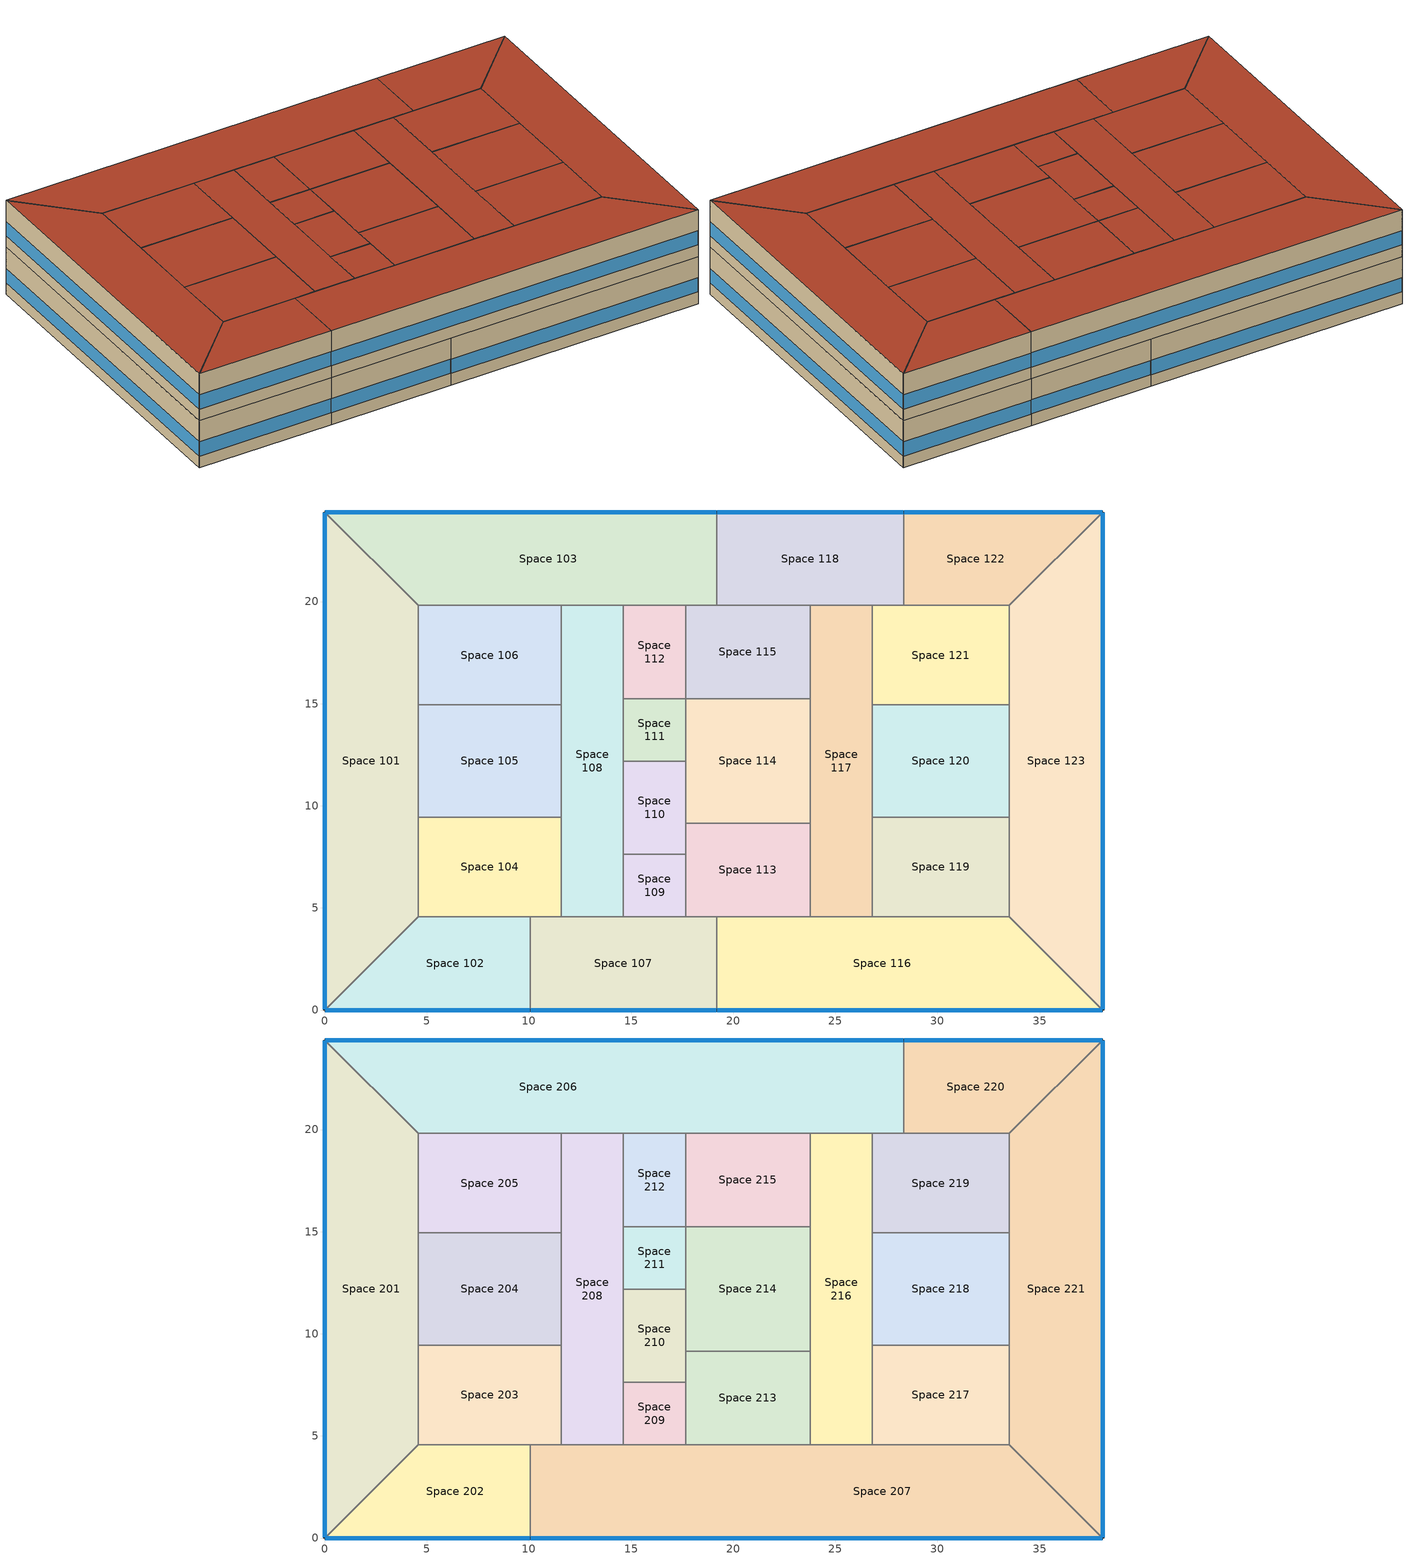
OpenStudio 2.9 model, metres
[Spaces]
Space 121
 floor ground: 33.53,19.81 33.53,14.94 26.82,14.94 26.82,19.81 28.35,19.81 z0
 wall to Space 123: 33.53,14.94 33.53,19.81 z0:3.66
 wall to Space 120: 26.82,14.94 33.53,14.94 z0:3.66
 wall to Space 117: 26.82,19.81 26.82,14.94 z0:3.66
 wall to Space 118: 28.35,19.81 26.82,19.81 z0:3.66
 wall to Space 122: 33.53,19.81 28.35,19.81 z0:3.66
Space 120
 floor ground: 33.53,14.94 33.53,9.45 26.82,9.45 26.82,14.94 z0
 wall to Space 117: 26.82,14.94 26.82,9.45 z0:3.66
 wall to Space 123: 33.53,9.45 33.53,14.94 z0:3.66
 wall to Space 119: 26.82,9.45 33.53,9.45 z0:3.66
Space 119
 floor ground: 33.53,9.45 33.53,4.57 26.82,4.57 26.82,9.45 z0
 wall to Space 123: 33.53,4.57 33.53,9.45 z0:3.66
 wall to Space 116: 26.82,4.57 33.53,4.57 z0:3.66
 wall to Space 117: 26.82,9.45 26.82,4.57 z0:3.66
Space 117
 floor ground: 26.82,19.81 26.82,14.94 26.82,9.45 26.82,4.57 23.77,4.57 23.77,9.14 23.77,15.24 23.77,19.81 z0
 wall to Space 116: 23.77,4.57 26.82,4.57 z0:3.66
 wall to Space 113: 23.77,9.14 23.77,4.57 z0:3.66
 wall to Space 114: 23.77,15.24 23.77,9.14 z0:3.66
 wall to Space 115: 23.77,19.81 23.77,15.24 z0:3.66
 wall to Space 118: 26.82,19.81 23.77,19.81 z0:3.66
Space 115
 floor ground: 23.77,19.81 23.77,15.24 17.68,15.24 17.68,19.81 19.2,19.81 z0
 wall to Space 114: 17.68,15.24 23.77,15.24 z0:3.66
 wall to Space 112: 17.68,19.81 17.68,15.24 z0:3.66
 wall to Space 103: 19.2,19.81 17.68,19.81 z0:3.66
 wall to Space 118: 23.77,19.81 19.2,19.81 z0:3.66
Space 114
 floor ground: 23.77,15.24 23.77,9.14 17.68,9.14 17.68,12.19 17.68,15.24 z0
 wall to Space 113: 17.68,9.14 23.77,9.14 z0:3.66
 wall to Space 110: 17.68,12.19 17.68,9.14 z0:3.66
 wall to Space 111: 17.68,15.24 17.68,12.19 z0:3.66
Space 111
 floor ground: 17.68,15.24 17.68,12.19 14.63,12.19 14.63,15.24 z0
 wall to Space 110: 14.63,12.19 17.68,12.19 z0:3.66
 wall to Space 108: 14.63,15.24 14.63,12.19 z0:3.66
 wall to Space 112: 17.68,15.24 14.63,15.24 z0:3.66
Space 105
 floor ground: 11.58,14.94 11.58,9.45 4.57,9.45 4.57,14.94 z0
 wall to Space 108: 11.58,9.45 11.58,14.94 z0:3.66
 wall to Space 104: 4.57,9.45 11.58,9.45 z0:3.66
 wall to Space 101: 4.57,14.94 4.57,9.45 z0:3.66
 wall to Space 106: 11.58,14.94 4.57,14.94 z0:3.66
Space 113
 floor ground: 23.77,9.14 23.77,4.57 19.2,4.57 17.68,4.57 17.68,7.62 17.68,9.14 z0
 wall to Space 116: 19.2,4.57 23.77,4.57 z0:3.66
 wall to Space 109: 17.68,7.62 17.68,4.57 z0:3.66
 wall to Space 110: 17.68,9.14 17.68,7.62 z0:3.66
 wall to Space 107: 17.68,4.57 19.2,4.57 z0:3.66
Space 109
 floor ground: 17.68,7.62 17.68,4.57 14.63,4.57 14.63,7.62 z0
 wall to Space 107: 14.63,4.57 17.68,4.57 z0:3.66
 wall to Space 108: 14.63,7.62 14.63,4.57 z0:3.66
 wall to Space 110: 17.68,7.62 14.63,7.62 z0:3.66
Space 104
 floor ground: 11.58,9.45 11.58,4.57 10.06,4.57 4.57,4.57 4.57,9.45 z0
 wall to Space 108: 11.58,4.57 11.58,9.45 z0:3.66
 wall to Space 107: 10.06,4.57 11.58,4.57 z0:3.66
 wall to Space 102: 4.57,4.57 10.06,4.57 z0:3.66
 wall to Space 101: 4.57,9.45 4.57,4.57 z0:3.66
Space 102
 floor ground: 0,0 4.57,4.57 10.06,4.57 10.06,0 z0
 wall outside: 0,0 10.06,0 z0:3.66
 wall to Space 101: 4.57,4.57 0,0 z0:3.66
 wall to Space 107: 10.06,0 10.06,4.57 z0:3.66
 window: 0.03,0 10.03,0 z0.91:2.02
Space 107
 floor ground: 10.06,0 10.06,4.57 11.58,4.57 14.63,4.57 17.68,4.57 19.2,4.57 19.2,0 z0
 wall outside: 10.06,0 19.2,0 z0:3.66
 wall to Space 108: 14.63,4.57 11.58,4.57 z0:3.66
 wall to Space 116: 19.2,0 19.2,4.57 z0:3.66
 window: 10.08,0 19.18,0 z0.91:2.02
Space 122
 floor ground: 38.1,24.38 33.53,19.81 28.35,19.81 28.35,24.38 z0
 wall outside: 38.1,24.38 28.35,24.38 z0:3.66
 wall to Space 123: 33.53,19.81 38.1,24.38 z0:3.66
 wall to Space 118: 28.35,24.38 28.35,19.81 z0:3.66
 window: 38.07,24.38 28.37,24.38 z0.91:2.02
Space 118
 floor ground: 28.35,24.38 28.35,19.81 26.82,19.81 23.77,19.81 19.2,19.81 19.2,24.38 z0
 wall outside: 28.35,24.38 19.2,24.38 z0:3.66
 wall to Space 103: 19.2,24.38 19.2,19.81 z0:3.66
 window: 28.32,24.38 19.23,24.38 z0.91:2.02
Space 123
 floor ground: 38.1,24.38 38.1,0 33.53,4.57 33.53,9.45 33.53,14.94 33.53,19.81 z0
 wall outside: 38.1,0 38.1,24.38 z0:3.66
 wall to Space 116: 33.53,4.57 38.1,0 z0:3.66
 window: 38.1,0.03 38.1,24.36 z0.91:2.01
Space 103
 floor ground: 17.68,19.81 14.63,19.81 11.58,19.81 4.57,19.81 0,24.38 19.2,24.38 19.2,19.81 z0
 wall outside: 19.2,24.38 0,24.38 z0:3.66
 wall to Space 101: 0,24.38 4.57,19.81 z0:3.66
 wall to Space 112: 14.63,19.81 17.68,19.81 z0:3.66
 wall to Space 108: 11.58,19.81 14.63,19.81 z0:3.66
 wall to Space 106: 4.57,19.81 11.58,19.81 z0:3.66
 window: 19.18,24.38 0.03,24.38 z0.91:2.01
Space 106
 floor ground: 11.58,19.81 11.58,14.94 4.57,14.94 4.57,19.81 z0
 wall to Space 108: 11.58,14.94 11.58,19.81 z0:3.66
 wall to Space 101: 4.57,19.81 4.57,14.94 z0:3.66
Space 112
 floor ground: 17.68,19.81 17.68,15.24 14.63,15.24 14.63,19.81 z0
 wall to Space 108: 14.63,19.81 14.63,15.24 z0:3.66
Space 110
 floor ground: 17.68,12.19 17.68,9.14 17.68,7.62 14.63,7.62 14.63,12.19 z0
 wall to Space 108: 14.63,12.19 14.63,7.62 z0:3.66
Space 116
 floor ground: 19.2,0 19.2,4.57 23.77,4.57 26.82,4.57 33.53,4.57 38.1,0 z0
 wall outside: 19.2,0 38.1,0 z0:3.66
 window: 19.23,0 38.07,0 z0.91:2.01
Space 108
 floor ground: 14.63,19.81 14.63,15.24 14.63,12.19 14.63,7.62 14.63,4.57 11.58,4.57 11.58,9.45 11.58,14.94 11.58,19.81 z0
Space 101
 floor ground: 0,24.38 4.57,19.81 4.57,14.94 4.57,9.45 4.57,4.57 0,0 z0
 wall outside: 0,24.38 0,0 z0:3.66
 window: 0,24.36 0,0.03 z0.91:2.01
Space 221
 floor to Space 123: 38.1,24.38 38.1,0 33.53,4.57 33.53,9.45 33.53,14.94 33.53,19.81 z3.66
 wall outside: 38.1,0 38.1,24.38 z3.66:7.32
 wall to Space 217: 33.53,9.45 33.53,4.57 z3.66:7.32
 wall to Space 218: 33.53,14.94 33.53,9.45 z3.66:7.32
 wall to Space 219: 33.53,19.81 33.53,14.94 z3.66:7.32
 wall to Space 220: 38.1,24.38 33.53,19.81 z3.66:7.32
 wall to Space 207: 33.53,4.57 38.1,0 z3.66:7.32
 window: 38.1,0.03 38.1,24.36 z4.57:5.67
 roof outside: 33.53,19.81 33.53,14.94 33.53,9.45 33.53,4.57 38.1,0 38.1,24.38 z7.32
Space 219
 floor to Space 121: 33.53,19.81 33.53,14.94 26.82,14.94 26.82,19.81 28.35,19.81 z3.66
 wall to Space 218: 26.82,14.94 33.53,14.94 z3.66:7.32
 wall to Space 216: 26.82,19.81 26.82,14.94 z3.66:7.32
 wall to Space 206: 28.35,19.81 26.82,19.81 z3.66:7.32
 wall to Space 220: 33.53,19.81 28.35,19.81 z3.66:7.32
 roof outside: 28.35,19.81 26.82,19.81 26.82,14.94 33.53,14.94 33.53,19.81 z7.32
Space 217
 floor to Space 119: 33.53,9.45 33.53,4.57 26.82,4.57 26.82,9.45 z3.66
 wall to Space 216: 26.82,9.45 26.82,4.57 z3.66:7.32
 wall to Space 218: 33.53,9.45 26.82,9.45 z3.66:7.32
 wall to Space 207: 26.82,4.57 33.53,4.57 z3.66:7.32
 roof outside: 26.82,9.45 26.82,4.57 33.53,4.57 33.53,9.45 z7.32
Space 213
 floor to Space 113: 23.77,9.14 23.77,4.57 19.2,4.57 17.68,4.57 17.68,7.62 17.68,9.14 z3.66
 wall to Space 216: 23.77,4.57 23.77,9.14 z3.66:7.32
 wall to Space 207: 17.68,4.57 19.2,4.57 23.77,4.57 z3.66:7.32
 wall to Space 209: 17.68,7.62 17.68,4.57 z3.66:7.32
 wall to Space 210: 17.68,9.14 17.68,7.62 z3.66:7.32
 wall to Space 214: 23.77,9.14 17.68,9.14 z3.66:7.32
 roof outside: 17.68,9.14 17.68,7.62 17.68,4.57 19.2,4.57 23.77,4.57 23.77,9.14 z7.32
Space 212
 floor to Space 112: 17.68,19.81 17.68,15.24 14.63,15.24 14.63,19.81 z3.66
 wall to Space 215: 17.68,15.24 17.68,19.81 z3.66:7.32
 wall to Space 211: 14.63,15.24 17.68,15.24 z3.66:7.32
 wall to Space 208: 14.63,19.81 14.63,15.24 z3.66:7.32
 wall to Space 206: 17.68,19.81 14.63,19.81 z3.66:7.32
 roof outside: 14.63,19.81 14.63,15.24 17.68,15.24 17.68,19.81 z7.32
Space 209
 floor to Space 109: 17.68,7.62 17.68,4.57 14.63,4.57 14.63,7.62 z3.66
 wall to Space 207: 14.63,4.57 17.68,4.57 z3.66:7.32
 wall to Space 208: 14.63,7.62 14.63,4.57 z3.66:7.32
 wall to Space 210: 17.68,7.62 14.63,7.62 z3.66:7.32
 roof outside: 14.63,7.62 14.63,4.57 17.68,4.57 17.68,7.62 z7.32
Space 208
 floor to Space 108: 14.63,19.81 14.63,15.24 14.63,12.19 14.63,7.62 14.63,4.57 11.58,4.57 11.58,9.45 11.58,14.94 11.58,19.81 z3.66
 wall to Space 211: 14.63,12.19 14.63,15.24 z3.66:7.32
 wall to Space 210: 14.63,7.62 14.63,12.19 z3.66:7.32
 wall to Space 207: 11.58,4.57 14.63,4.57 z3.66:7.32
 wall to Space 203: 11.58,9.45 11.58,4.57 z3.66:7.32
 wall to Space 204: 11.58,14.94 11.58,9.45 z3.66:7.32
 wall to Space 205: 11.58,19.81 11.58,14.94 z3.66:7.32
 wall to Space 206: 14.63,19.81 11.58,19.81 z3.66:7.32
 roof outside: 11.58,19.81 11.58,14.94 11.58,9.45 11.58,4.57 14.63,4.57 14.63,7.62 14.63,12.19 14.63,15.24 14.63,19.81 z7.32
Space 202
 floor to Space 102: 0,0 4.57,4.57 10.06,4.57 10.06,0 z3.66
 wall outside: 0,0 10.06,0 z3.66:7.32
 wall to Space 201: 4.57,4.57 0,0 z3.66:7.32
 wall to Space 203: 10.06,4.57 4.57,4.57 z3.66:7.32
 wall to Space 207: 10.06,0 10.06,4.57 z3.66:7.32
 window: 0.03,0 10.03,0 z4.57:5.67
 roof outside: 10.06,0 10.06,4.57 4.57,4.57 0,0 z7.32
Space 211
 floor to Space 111: 17.68,15.24 17.68,12.19 14.63,12.19 14.63,15.24 z3.66
 wall to Space 214: 17.68,12.19 17.68,15.24 z3.66:7.32
 wall to Space 210: 14.63,12.19 17.68,12.19 z3.66:7.32
 roof outside: 14.63,15.24 14.63,12.19 17.68,12.19 17.68,15.24 z7.32
Space 201
 floor to Space 101: 0,24.38 4.57,19.81 4.57,14.94 4.57,9.45 4.57,4.57 0,0 z3.66
 wall outside: 0,24.38 0,0 z3.66:7.32
 wall to Space 206: 4.57,19.81 0,24.38 z3.66:7.32
 wall to Space 205: 4.57,14.94 4.57,19.81 z3.66:7.32
 wall to Space 204: 4.57,9.45 4.57,14.94 z3.66:7.32
 wall to Space 203: 4.57,4.57 4.57,9.45 z3.66:7.32
 window: 0,24.36 0,0.03 z4.57:5.67
 roof outside: 0,0 4.57,4.57 4.57,9.45 4.57,14.94 4.57,19.81 0,24.38 z7.32
Space 207
 floor to Space 116: 33.53,4.57 38.1,0 19.2,0 19.2,4.57 z3.66
 floor to Space 107: 19.2,4.57 19.2,0 10.06,0 10.06,4.57 z3.66
 wall outside: 10.06,0 38.1,0 z3.66:7.32
 wall to Space 216: 26.82,4.57 23.77,4.57 z3.66:7.32
 wall to Space 203: 11.58,4.57 10.06,4.57 z3.66:7.32
 window: 10.08,0 38.07,0 z4.57:5.67
 roof outside: 26.82,4.57 23.77,4.57 19.2,4.57 17.68,4.57 14.63,4.57 11.58,4.57 10.06,4.57 10.06,0 38.1,0 33.53,4.57 z7.32
Space 204
 floor to Space 105: 11.58,14.94 11.58,9.45 4.57,9.45 4.57,14.94 z3.66
 wall to Space 203: 4.57,9.45 11.58,9.45 z3.66:7.32
 wall to Space 205: 11.58,14.94 4.57,14.94 z3.66:7.32
 roof outside: 4.57,14.94 4.57,9.45 11.58,9.45 11.58,14.94 z7.32
Space 203
 floor to Space 104: 11.58,9.45 11.58,4.57 10.06,4.57 4.57,4.57 4.57,9.45 z3.66
 roof outside: 4.57,9.45 4.57,4.57 10.06,4.57 11.58,4.57 11.58,9.45 z7.32
Space 214
 floor to Space 114: 23.77,15.24 23.77,9.14 17.68,9.14 17.68,12.19 17.68,15.24 z3.66
 wall to Space 216: 23.77,9.14 23.77,15.24 z3.66:7.32
 wall to Space 215: 23.77,15.24 17.68,15.24 z3.66:7.32
 wall to Space 210: 17.68,12.19 17.68,9.14 z3.66:7.32
 roof outside: 17.68,15.24 17.68,12.19 17.68,9.14 23.77,9.14 23.77,15.24 z7.32
Space 218
 floor to Space 120: 33.53,14.94 33.53,9.45 26.82,9.45 26.82,14.94 z3.66
 wall to Space 216: 26.82,14.94 26.82,9.45 z3.66:7.32
 roof outside: 26.82,14.94 26.82,9.45 33.53,9.45 33.53,14.94 z7.32
Space 215
 floor to Space 115: 23.77,19.81 23.77,15.24 17.68,15.24 17.68,19.81 19.2,19.81 z3.66
 wall to Space 216: 23.77,15.24 23.77,19.81 z3.66:7.32
 wall to Space 206: 23.77,19.81 19.2,19.81 17.68,19.81 z3.66:7.32
 roof outside: 19.2,19.81 17.68,19.81 17.68,15.24 23.77,15.24 23.77,19.81 z7.32
Space 205
 floor to Space 106: 11.58,19.81 11.58,14.94 4.57,14.94 4.57,19.81 z3.66
 wall to Space 206: 11.58,19.81 4.57,19.81 z3.66:7.32
 roof outside: 4.57,19.81 4.57,14.94 11.58,14.94 11.58,19.81 z7.32
Space 216
 floor to Space 117: 26.82,19.81 26.82,14.94 26.82,9.45 26.82,4.57 23.77,4.57 23.77,9.14 23.77,15.24 23.77,19.81 z3.66
 wall to Space 206: 26.82,19.81 23.77,19.81 z3.66:7.32
 roof outside: 23.77,19.81 23.77,15.24 23.77,9.14 23.77,4.57 26.82,4.57 26.82,9.45 26.82,14.94 26.82,19.81 z7.32
Space 206
 floor to Space 103: 19.2,24.38 19.2,19.81 4.57,19.81 0,24.38 z3.66
 floor to Space 118: 28.35,24.38 28.35,19.81 19.2,19.81 19.2,24.38 z3.66
 wall outside: 28.35,24.38 0,24.38 z3.66:7.32
 wall to Space 220: 28.35,19.81 28.35,24.38 z3.66:7.32
 window: 28.32,24.38 0.03,24.38 z4.57:5.67
 roof outside: 28.35,19.81 28.35,24.38 0,24.38 4.57,19.81 11.58,19.81 14.63,19.81 17.68,19.81 19.2,19.81 23.77,19.81 26.82,19.81 z7.32
Space 210
 floor to Space 110: 17.68,12.19 17.68,9.14 17.68,7.62 14.63,7.62 14.63,12.19 z3.66
 roof outside: 14.63,12.19 14.63,7.62 17.68,7.62 17.68,9.14 17.68,12.19 z7.32
Space 220
 floor to Space 122: 38.1,24.38 33.53,19.81 28.35,19.81 28.35,24.38 z3.66
 wall outside: 38.1,24.38 28.35,24.38 z3.66:7.32
 window: 38.07,24.38 28.37,24.38 z4.57:5.68
 roof outside: 28.35,24.38 28.35,19.81 33.53,19.81 38.1,24.38 z7.32
[Building]
Building 1
[Site]
Chula Vista Brown Field Naas: Latitude {deg}=32.58; Longitude {deg}=-116.98; Time Zone {hr}=-8; Elevation {m}=159
[ClimateZones]
Climate Zone Institution Name 1=ASHRAE; Climate Zone Document Name 1=ANSI/ASHRAE Standard 169; Climate Zone Document Year 1=2006; Climate Zone Value 1=0A; Climate Zone Institution Name 2=CEC; Climate Zone Document Name 2=California Climate Zone Descriptions; Climate Zone Document Year 2=1995
[Site:WaterMainsTemperature]
Calculation Method=Correlation; Annual Average Outdoor Air Temperature {C}=27.0917; Maximum Difference In Monthly Average Outdoor Air Temperatures {deltaC}=16.8
[WindowMaterial:Blind]
Window Material Blind 1: Slat Width {m}=0.025; Slat Separation {m}=0.01875; Front Side Slat Beam Solar Reflectance=0.5; Back Side Slat Beam Solar Reflectance=0.5; Front Side Slat Diffuse Solar Reflectance=0.5; Back Side Slat Diffuse Solar Reflectance=0.5; Slat Beam Visible Transmittance=0
[DesignSpecification:OutdoorAir] Outdoor Air Method=Sum
Name | Outdoor Air Flow per Person {m3/s-person} | Outdoor Air Flow per Floor Area {m3/s-m2}
Storage Outdoor Air 1; Conference Outdoor Air 1; Lobby Outdoor Air 1; Open Office Outdoor Air 1; Private Office Outdoor Air 1 | 0.00235974 | 0.0003048
Corridor Outdoor Air 1 | 0 | 0.0003048
Lounge Outdoor Air 1 | 0.00235974 | 0.0006096
[ShadingControl]
Shading Control 1: Shading Type=InteriorBlind; Shading Device Material=Window Material Blind 1
[DefaultScheduleSet] People Activity Level Schedule=General Activity
Name | Hours of Operation Schedule | Number of People Schedule | Lighting Schedule | Electric Equipment Schedule | Infiltration Schedule
General Schedule Set | General HVAC Availability | General Occupancy | General Lighting | General Equipment | General Infiltration
24hr Schedule Set | 24 Hr Service HVAC Availability | 24 Hr Service People | 24 Hr Service Lighting | 24 Hr Service Equipment | 24 Hr Service Infiltration
High Occupancy | General HVAC Availability | High Density Occupancy | General Lighting | General Equipment | General Infiltration
[SpaceType] Standards Template=90.1-2004; Standards Building Type=Office
Name | Default Schedule Set | Design Specification Outdoor Air Object | Standards Space Type
Storage | General Schedule Set | Storage Outdoor Air 1 | Storage
Conference | High Occupancy | Conference Outdoor Air 1 | Conference
Corridor | General Schedule Set | Corridor Outdoor Air 1 | Corridor
Data | 24hr Schedule Set |  | IT_Room
Elevator | 24hr Schedule Set |  | Elevator
Lobby | General Schedule Set | Lobby Outdoor Air 1 | Lobby
Lounge | High Occupancy | Lounge Outdoor Air 1 | BreakRoom
Mech and Elec | 24hr Schedule Set |  | Elec/MechRoom
Open Office | General Schedule Set | Open Office Outdoor Air 1 | OpenOffice
Private Office | General Schedule Set | Private Office Outdoor Air 1 | ClosedOffice
Restroom | General Schedule Set |  | Restroom
Stairway | General Schedule Set |  | Stair
[People:Definition] Number of People Calculation Method=Area/Person; Fraction Radiant=0.3
Name | Space Floor Area per Person {m2/person}
Storage People Definition; Restroom People Definition | 46.45152
Conference People Definition; Lounge People Definition | 1.85806
Corridor People Definition; Data People Definition; Elevator People Definition; Mech and Elec People Definition; Stairway People Definition | 92.90304
Lobby People Definition | 9.290304
Open Office People Definition; Private Office People Definition | 13.9355
[People] Multiplier=1
Name | People Definition | Space or SpaceType
Storage People | Storage People Definition | Storage
Conference People | Conference People Definition | Conference
Corridor People | Corridor People Definition | Corridor
Data People | Data People Definition | Data
Elevator People | Elevator People Definition | Elevator
Lobby People | Lobby People Definition | Lobby
Lounge People | Lounge People Definition | Lounge
Mech and Elec People | Mech and Elec People Definition | Mech and Elec
Open Office People | Open Office People Definition | Open Office
Private Office People | Private Office People Definition | Private Office
Restroom People | Restroom People Definition | Restroom
Stairway People | Stairway People Definition | Stairway
[Lights:Definition] Design Level Calculation Method=Watts/Area
Name | Watts per Space Floor Area {W/m2}
Storage Lights Definition; Corridor Lights Definition | 3.65973
Conference Lights Definition; Lobby Lights Definition | 8.28821
Data Lights Definition; Lounge Lights Definition | 5.05904
Elevator Lights Definition | 4.9514
Mech and Elec Lights Definition | 4.62848
Open Office Lights Definition | 3.33681
Private Office Lights Definition | 4.52084
Restroom Lights Definition | 5.48959
Stairway Lights Definition | 6.24307
[Lights] Fraction Replaceable=1; Multiplier=1
Name | Lights Definition | Space or SpaceType
Storage Lights | Storage Lights Definition | Storage
Conference Lights | Conference Lights Definition | Conference
Corridor Lights | Corridor Lights Definition | Corridor
Data Lights | Data Lights Definition | Data
Elevator Lights | Elevator Lights Definition | Elevator
Lobby Lights | Lobby Lights Definition | Lobby
Lounge Lights | Lounge Lights Definition | Lounge
Mech and Elec Lights | Mech and Elec Lights Definition | Mech and Elec
Open Office Lights | Open Office Lights Definition | Open Office
Private Office Lights | Private Office Lights Definition | Private Office
Restroom Lights | Restroom Lights Definition | Restroom
Stairway Lights | Stairway Lights Definition | Stairway
[ElectricEquipment:Definition] Design Level Calculation Method=Watts/Area
Name | Watts per Space Floor Area {W/m2}
Storage Electric Equipment Definition; Corridor Electric Equipment Definition; Restroom Electric Equipment Definition | 2.15278
Conference Electric Equipment Definition | 10.7639
Data Electric Equipment Definition | 43.0556
Lobby Electric Equipment Definition | 5.38196
Lounge Electric Equipment Definition | 16.1459
Mech and Elec Electric Equipment Definition | 8.61113
Open Office Electric Equipment Definition; Private Office Electric Equipment Definition | 11.8403
Elevator Electric Equipment Definition | 7.26564
[ElectricEquipment]
Name | Electric Equipment Definition | Space or SpaceType | Multiplier
Storage Electric Equipment | Storage Electric Equipment Definition | Storage | 1
Conference Electric Equipment | Conference Electric Equipment Definition | Conference | 1
Corridor Electric Equipment | Corridor Electric Equipment Definition | Corridor | 1
Data Electric Equipment | Data Electric Equipment Definition | Data | 1
Lobby Electric Equipment | Lobby Electric Equipment Definition | Lobby | 1
Lounge Electric Equipment | Lounge Electric Equipment Definition | Lounge | 1
Mech and Elec Electric Equipment | Mech and Elec Electric Equipment Definition | Mech and Elec | 1
Open Office Electric Equipment | Open Office Electric Equipment Definition | Open Office | 1
Private Office Electric Equipment | Private Office Electric Equipment Definition | Private Office | 1
Restroom Electric Equipment | Restroom Electric Equipment Definition | Restroom | 1
Electric Equipment 1 | Elevator Electric Equipment Definition | Elevator
[SpaceInfiltration:DesignFlowRate]
Name | Space or SpaceType | Design Flow Rate Calculation Method | Flow per Exterior Surface Area {m3/s-m2} | Flow per Space Floor Area {m3/s-m2} | Schedule
Storage Infiltration | Storage | Flow/ExteriorArea | 0.0002032
Conference Infiltration | Conference | Flow/ExteriorArea | 0.0002032
Corridor Infiltration | Corridor | Flow/ExteriorArea | 0.0002032
Data Infiltration | Data | Flow/ExteriorArea | 0.0002032
Elevator Infiltration | Elevator | Flow/ExteriorArea | 0.0002032
Lobby Infiltration | Lobby | Flow/ExteriorArea | 0.0002032
Lounge Infiltration | Lounge | Flow/ExteriorArea | 0.0002032
Mech and Elec Infiltration | Mech and Elec | Flow/ExteriorArea | 0.0002032 | 0
Open Office Infiltration | Open Office | Flow/ExteriorArea | 0.0002032
Private Office Infiltration | Private Office | Flow/ExteriorArea | 0.0002032
Restroom Infiltration | Restroom | Flow/ExteriorArea | 0.0002032
Stairway Infiltration | Stairway | Flow/ExteriorArea | 0.0002032
189.1-2009 - Office - BreakRoom - CZ1-3 Infiltration | Mech and Elec | Flow/Area | 0 | 0.001524 | Sizing Infiltation
[AvailabilityManager:NightCycle] Control Type=CycleOnAny; Thermostat Tolerance {deltaC}=1; Cycling Run Time {s}=3600
Availability Manager Night Cycle 1; Availability Manager Night Cycle 2; Availability Manager Night Cycle 3; Availability Manager Night Cycle 4; Availability Manager Night Cycle 5; Availability Manager Night Cycle 6; Availability Manager Night Cycle 7; Availability Manager Night Cycle 8; Availability Manager Night Cycle 9
[Space]
Name | Space Type | Building Story | Thermal Zone
Space 221 | Open Office | Story 2 | Space 221
Space 219 | Open Office | Story 2 | Space 219
Space 217 | Private Office | Story 2 | Space 217
Space 213 | Stairway | Story 2 | Space 213
Space 212 | Lounge | Story 2 | Space 212
Space 209 | Elevator | Story 2 | Space 209
Space 208 | Corridor | Story 2 | Space 208
Space 202 | Conference | Story 2 | Space 202
Space 121 | Open Office | Story 1 | Space 121
Space 211 | Data | Story 2 | Space 211
Space 120 | Open Office | Story 1 | Space 120
Space 201 | Open Office | Story 2 | Space 201
Space 119 | Private Office | Story 1 | Space 119
Space 207 | Private Office | Story 2 | Space 207
Space 117 | Corridor | Story 1 | Space 117
Space 115 | Storage | Story 1 | Space 115
Space 114 | Mech and Elec | Story 1 | Space 114
Space 111 | Data | Story 1 | Space 111
Space 204 | Open Office | Story 2 | Space 204
Space 105 | Open Office | Story 1 | Space 105
Space 203 | Open Office | Story 2 | Space 203
Space 113 | Stairway | Story 1 | Space 113
Space 214 | Mech and Elec | Story 2 | Space 214
Space 109 | Elevator | Story 1 | Space 109
Space 104 | Open Office | Story 1 | Space 104
Space 102 | Conference | Story 1 | Space 102
Space 218 | Open Office | Story 2 | Space 218
Space 215 | Storage | Story 2 | Space 215
Space 107 | Lobby | Story 1 | Space 107
Space 122 | Conference | Story 1 | Space 122
Space 205 | Private Office | Story 2 | Space 205
Space 118 | Lobby | Story 1 | Space 118
Space 216 | Corridor | Story 2 | Space 216
Space 123 | Open Office | Story 1 | Space 123
Space 103 | Private Office | Story 1 | Space 103
Space 206 | Private Office | Story 2 | Space 206
Space 106 | Private Office | Story 1 | Space 106
Space 112 | Lounge | Story 1 | Space 112
Space 110 | Restroom | Story 1 | Space 110
Space 210 | Restroom | Story 2 | Space 210
Space 116 | Private Office | Story 1 | Space 116
Space 108 | Corridor | Story 1 | Space 108
Space 220 | Conference | Story 2 | Space 220
Space 101 | Open Office | Story 1 | Space 101
[BuildingStory] Nominal Floor to Floor Height {m}=3.6576; Nominal Floor to Ceiling Height {m}=3.6576
Name | Nominal Z Coordinate {m}
Story 2 | 3.6576
Story 1 | 0
[ThermalZone] Use Ideal Air Loads=No
Space 214; Space 114; Space 210; Space 110; Space 116; Space 106; Space 206; Space 103; Space 205; Space 207; Space 119; Space 217; Space 112; Space 212; Space 109; Space 209; Space 216; Space 108; Space 117; Space 208; Space 111; Space 211; Space 118; Space 107; Space 213; Space 113; Space 220; Space 102; Space 202; Space 122; Space 101; Space 123; Space 218; Space 104; Space 219; Space 203; Space 105; Space 221; Space 204; Space 120; Space 121; Space 201; Space 215; Space 115
[Sizing:Zone] Zone Cooling Design Supply Air Temperature Input Method=SupplyAirTemperature; Zone Cooling Design Supply Air Temperature {C}=14; Zone Cooling Design Supply Air Temperature Difference {deltaC}=11.11; Zone Heating Design Supply Air Temperature Input Method=SupplyAirTemperature; Zone Heating Design Supply Air Temperature {C}=40; Zone Heating Design Supply Air Temperature Difference {deltaC}=11.11; Zone Cooling Design Supply Air Humidity Ratio {kg-H2O/kg-air}=0.0085; Zone Heating Design Supply Air Humidity Ratio {kg-H2O/kg-air}=0.008; Cooling Design Air Flow Method=DesignDay; Heating Design Air Flow Method=DesignDay; Account for Dedicated Outdoor Air System=No; Dedicated Outdoor Air System Control Strategy=NeutralSupplyAir; Dedicated Outdoor Air Low Setpoint Temperature for Design {C}=autosize; Dedicated Outdoor Air High Setpoint Temperature for Design {C}=autosize
Space 214; Space 114; Space 210; Space 110; Space 116; Space 106; Space 206; Space 103; Space 205; Space 207; Space 119; Space 217; Space 112; Space 212; Space 109; Space 209; Space 216; Space 108; Space 117; Space 208; Space 111; Space 211; Space 118; Space 107; Space 213; Space 113; Space 220; Space 102; Space 202; Space 122; Space 101; Space 123; Space 218; Space 104; Space 219; Space 203; Space 105; Space 221; Space 204; Space 120; Space 121; Space 201; Space 215; Space 115
[Schedule:Ruleset]
Name | Default Day Schedule | Summer Design Day Schedule | Winter Design Day Schedule
General Activity | General Activity Default
General Equipment | General Equipment Default | General Equipment Summer Design Day 3 | General Equipment Winter Design Day 3
General Lighting | General Lighting Default | General Lighting Summer Design Day 3 | General Lighting Winter Design Day 3
General Occupancy | General Occupancy Default | General Occupancy Summer Design Day 3 | General Occupancy Winter Design Day 3
General Infiltration | General Infiltration Default | General Infiltration Summer Design Day 3 | General Infiltration Winter Design Day 3
General HVAC Availability | General HVAC Availability Default | General HVAC Availability Summer Design Day 3 | General HVAC Availability Winter Design Day 3
24 Hr Service Equipment | 24 Hr Service Equipment Default | 24 Hr Service Equipment Summer Design Day 3 | 24 Hr Service Equipment Winter Design Day 3
24 Hr Service Lighting | 24 Hr Service Lighting Default | 24 Hr Service Lighting Summer Design Day 3 | 24 Hr Service Lighting Winter Design Day 3
24 Hr Service Infiltration | 24 Hr Service Infiltration Default | 24 Hr Service Infiltration Summer Design Day 3 | 24 Hr Service Infiltration Winter Design Day 3
24 Hr Service HVAC Availability | 24 Hr Service HVAC Availability Default | 24 Hr Service HVAC Availability Summer Design Day 3 | 24 Hr Service HVAC Availability Winter Design Day 3
24 Hr Service People | Schedule Day 1
High Density Occupancy | Schedule Day 7 | Schedule Day 9 | Schedule Day 10
Sizing Infiltation | Schedule Day 44 | Schedule Day 46 | Schedule Day 47
[Schedule:Day]
General Activity Default: 24, 0, 450
General Equipment Default: 8, 0, 0.1, 9, 0, 0.4, 12, 0, 0.65, 13, 0, 0.5, 16, 0, 0.65, 17, 0, 0.4, 18, 0, 0.2, 24, 0, 0.1
General Lighting Default: 4, 0, 0, 5, 0, 0.043, 6, 0, 0.116, 7, 0, 0.191, 8, 0, 0.359, 17, 0, 0.48, 18, 0, 0.332, 19, 0, 0.197, 20, 0, 0.077, 21, 0, 0.042, 22, 0, 0.149, 23, 0, 0.073, 24, 0, 0.027
General Occupancy Default: 6, 0, 0, 7, 0, 0.1, 8, 0, 0.2, 12, 0, 0.95, 13, 0, 0.5, 17, 0, 0.95, 18, 0, 0.3, 22, 0, 0.1, 24, 0, 0.05
General Occupancy Sat Day; General Occupancy Sat Day 1: 6, 0, 0, 8, 0, 0.1, 12, 0, 0.3, 17, 0, 0.1, 19, 0, 0.05, 24, 0, 0
General Occupancy Sun Day; General Occupancy Sun Day 1: 6, 0, 0, 18, 0, 0.05, 24, 0, 0
General Infiltration Default: 6, 0, 1, 22, 0, 0.25, 24, 0, 1
General HVAC Availability Default: 6, 0, 0, 22, 0, 1, 24, 0, 0
24 Hr Service Equipment Default; 24 Hr Service HVAC Availability Default; General Equipment Summer Design Day 3; General Lighting Summer Design Day 3; General Occupancy Summer Design Day 3; General Infiltration Sun Day 1; General Infiltration Winter Design Day 3; General Infiltration Summer Design Day 3; General HVAC Availability Winter Design Day 3; General HVAC Availability Summer Design Day 3; 24 Hr Service Equipment Sat Day 1; 24 Hr Service Equipment Sun Day 1; 24 Hr Service Equipment Summer Design Day 3; 24 Hr Service Lighting Summer Design Day 3; 24 Hr Service Infiltration Winter Design Day 3; 24 Hr Service Infiltration Summer Design Day 3; 24 Hr Service HVAC Availability Sat Day 1; 24 Hr Service HVAC Availability Sun Day 1; 24 Hr Service HVAC Availability Winter Design Day 3; 24 Hr Service HVAC Availability Summer Design Day 3; Schedule Day 9; Schedule Day 46; Schedule Day 47: 24, 0, 1
24 Hr Service Lighting Default; 24 Hr Service Lighting Sat Day 1; 24 Hr Service Lighting Sun Day 1; Schedule Day 1: 24, 0, 0.05
24 Hr Service Infiltration Default; 24 Hr Service Infiltration Sat Day 1; 24 Hr Service Infiltration Sun Day 1: 24, 0, 0.25
General Equipment Sat Day 1: 8, 0, 0.1, 14, 0, 0.2, 24, 0, 0.1
General Equipment Sun Day 1: 24, 0, 0.1
General Equipment Winter Design Day 3; General Lighting Sun Day 1; General Lighting Winter Design Day 3; General Occupancy Winter Design Day 3; General HVAC Availability Sun Day 1; 24 Hr Service Equipment Winter Design Day 3; 24 Hr Service Lighting Winter Design Day 3; Schedule Day 10; Schedule Day 14; Schedule Day 44: 24, 0, 0
General Lighting Sat Day 1: 4, 0, 0, 5, 0, 0.017, 6, 0, 0.05, 7, 0, 0.1, 15, 0, 0.15, 16, 0, 0.1, 17, 0, 0.05, 19, 0, 0.025, 24, 0, 0
General Infiltration Sat Day 1: 6, 0, 1, 15, 0, 0.25, 24, 0, 1
General HVAC Availability Sat Day 1: 6, 0, 0, 15, 0, 1, 24, 0, 0
Schedule Day 7: 6, 0, 0, 7, 0, 0.1, 8, 0, 0.2, 12, 0, 0.3, 13, 0, 0.25, 17, 0, 0.3, 18, 0, 0.15, 20, 0, 0.025, 24, 0, 0
Schedule Day 12: 6, 0, 0, 8, 0, 0.025, 14, 0, 0.1, 17, 0, 0.025, 24, 0, 0
[Schedule:Rule]
Name | Schedule Ruleset | Rule Order | Day Schedule | Apply Saturday | Date Specification Type | Start Month | Start Day | End Month | End Day | Apply Sunday
General Occupancy Sat Day Rule | General Occupancy | 3 | General Occupancy Sat Day | Yes | DateRange | 1 | 1 | 12 | 31
General Occupancy Sun Day Rule | General Occupancy | 2 | General Occupancy Sun Day |  | DateRange | 1 | 1 | 12 | 31 | Yes
General Equipment Sat Day Rule 1 | General Equipment | 1 | General Equipment Sat Day 1 | Yes | DateRange | 1 | 1 | 12 | 31
General Equipment Sun Day Rule 1 | General Equipment | 0 | General Equipment Sun Day 1 |  | DateRange | 1 | 1 | 12 | 31 | Yes
General Lighting Sat Day Rule 1 | General Lighting | 1 | General Lighting Sat Day 1 | Yes | DateRange | 1 | 1 | 12 | 31
General Lighting Sun Day Rule 1 | General Lighting | 0 | General Lighting Sun Day 1 |  | DateRange | 1 | 1 | 12 | 31 | Yes
General Occupancy Sat Day Rule 1 | General Occupancy | 1 | General Occupancy Sat Day 1 | Yes | DateRange | 1 | 1 | 12 | 31
General Occupancy Sun Day Rule 1 | General Occupancy | 0 | General Occupancy Sun Day 1 |  | DateRange | 1 | 1 | 12 | 31 | Yes
General Infiltration Sat Day Rule 1 | General Infiltration | 1 | General Infiltration Sat Day 1 | Yes | DateRange | 1 | 1 | 12 | 31
General Infiltration Sun Day Rule 1 | General Infiltration | 0 | General Infiltration Sun Day 1 |  | DateRange | 1 | 1 | 12 | 31 | Yes
General HVAC Availability Sat Day Rule 1 | General HVAC Availability | 1 | General HVAC Availability Sat Day 1 | Yes | DateRange | 1 | 1 | 12 | 31
General HVAC Availability Sun Day Rule 1 | General HVAC Availability | 0 | General HVAC Availability Sun Day 1 |  | DateRange | 1 | 1 | 12 | 31 | Yes
24 Hr Service Equipment Sat Day Rule 1 | 24 Hr Service Equipment | 1 | 24 Hr Service Equipment Sat Day 1 | Yes | DateRange | 1 | 1 | 12 | 31
24 Hr Service Equipment Sun Day Rule 1 | 24 Hr Service Equipment | 0 | 24 Hr Service Equipment Sun Day 1 |  | DateRange | 1 | 1 | 12 | 31 | Yes
24 Hr Service Lighting Sat Day Rule 1 | 24 Hr Service Lighting | 1 | 24 Hr Service Lighting Sat Day 1 | Yes | DateRange | 1 | 1 | 12 | 31
24 Hr Service Lighting Sun Day Rule 1 | 24 Hr Service Lighting | 0 | 24 Hr Service Lighting Sun Day 1 |  | DateRange | 1 | 1 | 12 | 31 | Yes
24 Hr Service Infiltration Sat Day Rule 1 | 24 Hr Service Infiltration | 1 | 24 Hr Service Infiltration Sat Day 1 | Yes | DateRange | 1 | 1 | 12 | 31
24 Hr Service Infiltration Sun Day Rule 1 | 24 Hr Service Infiltration | 0 | 24 Hr Service Infiltration Sun Day 1 |  | DateRange | 1 | 1 | 12 | 31 | Yes
24 Hr Service HVAC Availability Sat Day Rule 1 | 24 Hr Service HVAC Availability | 1 | 24 Hr Service HVAC Availability Sat Day 1 | Yes | DateRange | 1 | 1 | 12 | 31
24 Hr Service HVAC Availability Sun Day Rule 1 | 24 Hr Service HVAC Availability | 0 | 24 Hr Service HVAC Availability Sun Day 1 |  | DateRange | 1 | 1 | 12 | 31 | Yes
Schedule Rule 1 | High Density Occupancy | 1 | Schedule Day 12 | Yes
Schedule Rule 2 | High Density Occupancy | 0 | Schedule Day 14 |  |  |  |  |  |  | Yes
